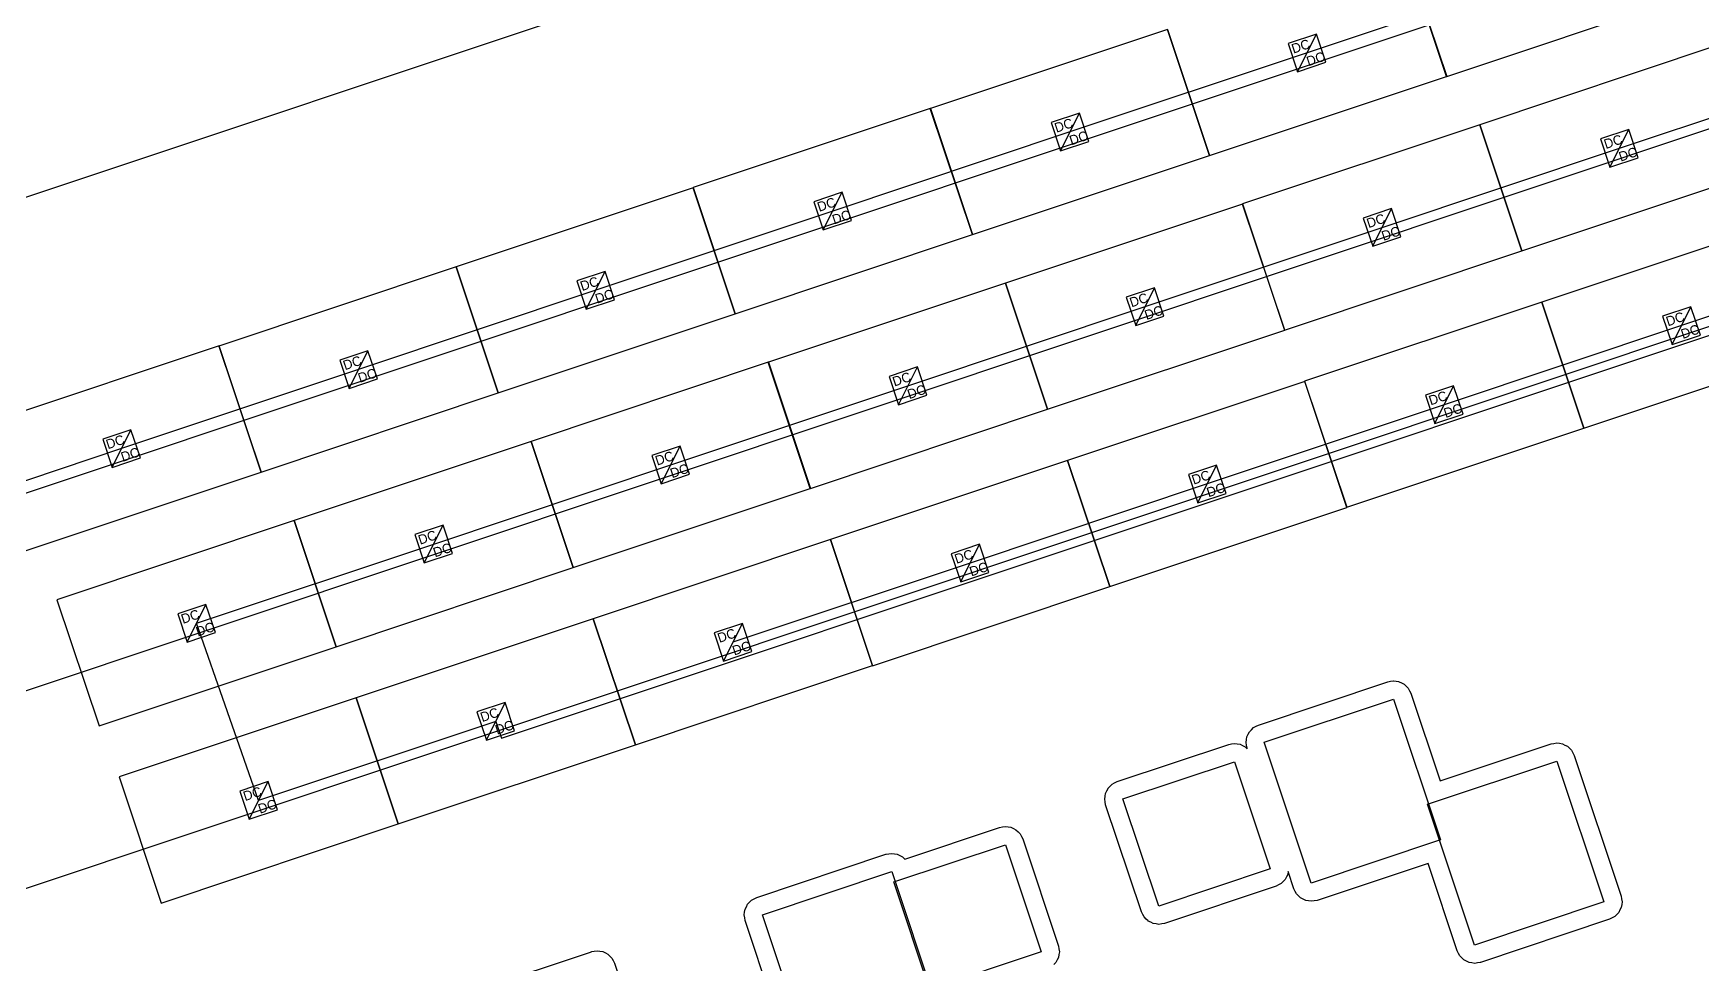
# Model space of a CAD drawing. Header units: feet. Extents: x -377 to 137, y -256 to 143.
# Drawn here: x -241.33 to -195.39, y 59.49 to 85.11 of the extents above; entities that cross this region are included whole.
import ezdxf

# ---------------------------------------------------------------- set-up
doc = ezdxf.new("R2010")
doc.units = ezdxf.units.FT
for name, color, linetype in [('Buildings', 7, 'CONTINUOUS'), ('Connections', 7, 'CONTINUOUS'), ('Modules', 7, 'CONTINUOUS'), ('Obstructions', 7, 'CONTINUOUS'), ('Setbacks', 7, 'CONTINUOUS'), ('Strings', 7, 'CONTINUOUS')]:
    doc.layers.add(name, color=color, linetype=linetype)

msp = doc.modelspace()

# ---------------------------------------------------------------- linework, layer by layer
at = {"layer": 'Buildings', "color": 252}
msp.add_line((-141.602, 113.945), (-376.619, 35.506), dxfattribs=at)
at = {"layer": 'Connections', "color": 91}
for p, q in [((-349.869, 36.291), (-191.444, 89.168)), ((-278.047, 60.261), (-191.443, 89.166)), ((-309.056, 44.472), (-189.81, 84.272)), ((-313.952, 37.394), (-188.175, 79.374)), ((-227.974, 65.849), (-188.102, 79.157)), ((-228.597, 66.16), (-228.441, 65.693)), ((-228.441, 65.693), (-227.974, 65.849))]:
    msp.add_line(p, q, dxfattribs=at)
at = {"layer": 'Modules', "color": 254}
for p, q in [((-202.415, 83.92), (-203.574, 87.393)), ((-203.573, 87.394), (-202.414, 83.922)), ((-202.414, 83.922), (-195.885, 86.101)), ((-210.101, 85.216), (-216.63, 83.037)), ((-210.103, 85.214), (-208.944, 81.741)), ((-208.942, 81.744), (-210.101, 85.216)), ((-206, 85.086), (-206.778, 84.826)), ((-206.518, 84.048), (-206, 85.086)), ((-205.74, 84.308), (-206, 85.086)), ((-206.778, 84.826), (-206.518, 84.048)), ((-194.973, 84.767), (-201.502, 82.588)), ((-206.518, 84.048), (-205.74, 84.308)), ((-208.944, 81.741), (-202.415, 83.92)), ((-216.634, 83.036), (-223.163, 80.857)), ((-215.475, 79.563), (-216.634, 83.036)), ((-216.63, 83.037), (-215.471, 79.565)), ((-212.527, 82.909), (-213.305, 82.649)), ((-213.045, 81.871), (-212.527, 82.909)), ((-212.267, 82.131), (-212.527, 82.909)), ((-213.305, 82.649), (-213.045, 81.871)), ((-201.505, 82.587), (-208.035, 80.407)), ((-200.346, 79.114), (-201.505, 82.587)), ((-201.502, 82.588), (-200.343, 79.115)), ((-197.399, 82.46), (-198.177, 82.2)), ((-197.917, 81.422), (-197.399, 82.46)), ((-197.139, 81.682), (-197.399, 82.46)), ((-213.045, 81.871), (-212.267, 82.131)), ((-198.177, 82.2), (-197.917, 81.422)), ((-215.471, 79.565), (-208.942, 81.744)), ((-197.917, 81.422), (-197.139, 81.682)), ((-223.16, 80.855), (-229.69, 78.676)), ((-223.163, 80.857), (-222.004, 77.384)), ((-222.001, 77.383), (-223.16, 80.855)), ((-200.343, 79.115), (-193.814, 81.294)), ((-219.059, 80.729), (-219.837, 80.469)), ((-219.837, 80.469), (-219.578, 79.691)), ((-219.578, 79.691), (-219.059, 80.729)), ((-218.8, 79.951), (-219.059, 80.729)), ((-208.032, 80.406), (-214.561, 78.227)), ((-208.035, 80.407), (-206.876, 76.935)), ((-206.873, 76.934), (-208.032, 80.406)), ((-219.578, 79.691), (-218.8, 79.951)), ((-203.931, 80.28), (-204.709, 80.02)), ((-204.709, 80.02), (-204.45, 79.242)), ((-204.45, 79.242), (-203.931, 80.28)), ((-203.672, 79.502), (-203.931, 80.28)), ((-222.004, 77.384), (-215.475, 79.563)), ((-204.45, 79.242), (-203.672, 79.502)), ((-193.263, 79.884), (-199.792, 77.705)), ((-206.876, 76.935), (-200.346, 79.114)), ((-229.69, 78.675), (-236.219, 76.496)), ((-229.69, 78.676), (-228.531, 75.204)), ((-228.531, 75.203), (-229.69, 78.675)), ((-225.586, 78.548), (-226.364, 78.289)), ((-226.364, 78.289), (-226.105, 77.511)), ((-226.105, 77.511), (-225.586, 78.548)), ((-225.327, 77.77), (-225.586, 78.548)), ((-214.562, 78.226), (-221.091, 76.047)), ((-213.403, 74.753), (-214.562, 78.226)), ((-214.561, 78.227), (-213.402, 74.755)), ((-210.458, 78.099), (-211.236, 77.84)), ((-210.976, 77.061), (-210.458, 78.099)), ((-210.198, 77.321), (-210.458, 78.099)), ((-226.105, 77.511), (-225.327, 77.77)), ((-211.236, 77.84), (-210.976, 77.061)), ((-199.796, 77.707), (-206.325, 75.528)), ((-198.637, 74.235), (-199.796, 77.707)), ((-199.792, 77.705), (-198.633, 74.232)), ((-228.531, 75.204), (-222.001, 77.383)), ((-210.976, 77.061), (-210.198, 77.321)), ((-195.689, 77.577), (-196.467, 77.317)), ((-196.467, 77.317), (-196.207, 76.539)), ((-196.207, 76.539), (-195.689, 77.577)), ((-195.429, 76.799), (-195.689, 77.577)), ((-213.402, 74.755), (-206.873, 76.934)), ((-196.207, 76.539), (-195.429, 76.799)), ((-236.217, 76.498), (-242.746, 74.319)), ((-236.219, 76.496), (-235.06, 73.023)), ((-235.058, 73.026), (-236.217, 76.498)), ((-232.116, 76.368), (-232.894, 76.108)), ((-232.634, 75.33), (-232.116, 76.368)), ((-231.856, 75.59), (-232.116, 76.368)), ((-198.633, 74.232), (-192.104, 76.411)), ((-232.894, 76.108), (-232.634, 75.33)), ((-221.095, 76.049), (-227.624, 73.87)), ((-219.936, 72.577), (-221.095, 76.049)), ((-221.091, 76.047), (-219.932, 72.574)), ((-216.988, 75.919), (-217.766, 75.659)), ((-217.506, 74.881), (-216.988, 75.919)), ((-216.728, 75.141), (-216.988, 75.919)), ((-232.634, 75.33), (-231.856, 75.59)), ((-217.766, 75.659), (-217.506, 74.881)), ((-206.322, 75.523), (-212.852, 73.344)), ((-206.325, 75.528), (-205.166, 72.056)), ((-205.164, 72.051), (-206.322, 75.523)), ((-202.222, 75.4), (-203, 75.141)), ((-202.74, 74.363), (-202.222, 75.4)), ((-201.962, 74.622), (-202.222, 75.4)), ((-235.06, 73.023), (-228.531, 75.203)), ((-217.506, 74.881), (-216.728, 75.141)), ((-203, 75.141), (-202.74, 74.363)), ((-219.932, 72.574), (-213.403, 74.753)), ((-202.74, 74.363), (-201.962, 74.622)), ((-238.643, 74.191), (-239.421, 73.932)), ((-239.161, 73.154), (-238.643, 74.191)), ((-238.383, 73.413), (-238.643, 74.191)), ((-205.166, 72.056), (-198.637, 74.235)), ((-239.421, 73.932), (-239.161, 73.154)), ((-227.621, 73.869), (-234.151, 71.689)), ((-227.624, 73.87), (-226.465, 70.397)), ((-226.463, 70.396), (-227.621, 73.869)), ((-223.521, 73.742), (-224.299, 73.482)), ((-224.039, 72.704), (-223.521, 73.742)), ((-223.261, 72.964), (-223.521, 73.742)), ((-239.161, 73.154), (-238.383, 73.413)), ((-224.299, 73.482), (-224.039, 72.704)), ((-212.852, 73.343), (-219.381, 71.164)), ((-212.852, 73.344), (-211.693, 69.872)), ((-211.693, 69.87), (-212.852, 73.343)), ((-208.748, 73.216), (-209.526, 72.957)), ((-209.267, 72.178), (-208.748, 73.216)), ((-208.489, 72.438), (-208.748, 73.216)), ((-241.587, 70.847), (-235.058, 73.026)), ((-224.039, 72.704), (-223.261, 72.964)), ((-209.526, 72.957), (-209.267, 72.178)), ((-226.465, 70.397), (-219.936, 72.577)), ((-209.267, 72.178), (-208.489, 72.438)), ((-234.151, 71.688), (-240.68, 69.509)), ((-234.151, 71.689), (-232.992, 68.217)), ((-232.992, 68.216), (-234.151, 71.688)), ((-211.693, 69.872), (-205.164, 72.051)), ((-230.047, 71.562), (-230.825, 71.302)), ((-230.825, 71.302), (-230.566, 70.524)), ((-230.566, 70.524), (-230.047, 71.562)), ((-229.788, 70.784), (-230.047, 71.562)), ((-230.566, 70.524), (-229.788, 70.784)), ((-219.382, 71.166), (-225.911, 68.987)), ((-218.223, 67.694), (-219.382, 71.166)), ((-219.381, 71.164), (-218.222, 67.691)), ((-215.278, 71.036), (-216.056, 70.776)), ((-216.056, 70.776), (-215.796, 69.998)), ((-215.796, 69.998), (-215.278, 71.036)), ((-215.018, 70.258), (-215.278, 71.036)), ((-232.992, 68.217), (-226.463, 70.396)), ((-218.222, 67.691), (-211.693, 69.87)), ((-215.796, 69.998), (-215.018, 70.258)), ((-240.68, 69.509), (-239.521, 66.037)), ((-236.577, 69.381), (-237.355, 69.122)), ((-237.096, 68.344), (-236.577, 69.381)), ((-236.317, 68.603), (-236.577, 69.381)), ((-237.355, 69.122), (-237.096, 68.344)), ((-225.912, 68.986), (-232.441, 66.806)), ((-224.753, 65.513), (-225.912, 68.986)), ((-225.911, 68.987), (-224.752, 65.514)), ((-237.096, 68.344), (-236.317, 68.603)), ((-221.808, 68.859), (-222.586, 68.599)), ((-222.586, 68.599), (-222.326, 67.821)), ((-222.326, 67.821), (-221.808, 68.859)), ((-221.548, 68.081), (-221.808, 68.859)), ((-239.521, 66.037), (-232.992, 68.216)), ((-222.326, 67.821), (-221.548, 68.081)), ((-224.752, 65.514), (-218.223, 67.694)), ((-232.441, 66.809), (-238.971, 64.63)), ((-231.283, 63.337), (-232.441, 66.809)), ((-232.441, 66.806), (-231.282, 63.334)), ((-228.338, 66.679), (-229.116, 66.419)), ((-228.856, 65.641), (-228.338, 66.679)), ((-228.078, 65.901), (-228.338, 66.679)), ((-229.116, 66.419), (-228.856, 65.641)), ((-228.856, 65.641), (-228.078, 65.901)), ((-231.282, 63.334), (-224.753, 65.513)), ((-238.971, 64.63), (-237.812, 61.157)), ((-234.867, 64.502), (-235.645, 64.242)), ((-235.386, 63.464), (-234.867, 64.502)), ((-234.608, 63.724), (-234.867, 64.502)), ((-235.645, 64.242), (-235.386, 63.464)), ((-235.386, 63.464), (-234.608, 63.724)), ((-237.812, 61.157), (-231.283, 63.337))]:
    msp.add_line(p, q, dxfattribs=at)
at = {"layer": 'Obstructions', "color": 252}
for p, q in [((-207.435, 65.583), (-203.878, 66.773)), ((-203.878, 66.773), (-202.583, 62.895)), ((-206.142, 61.708), (-207.435, 65.583)), ((-211.327, 64.023), (-208.255, 65.05)), ((-208.255, 65.05), (-207.272, 62.099)), ((-202.939, 63.877), (-199.379, 65.064)), ((-199.379, 65.064), (-198.087, 61.189)), ((-210.341, 61.072), (-211.327, 64.023)), ((-201.646, 59.999), (-202.939, 63.877)), ((-217.638, 61.737), (-214.566, 62.763)), ((-214.566, 62.763), (-213.582, 59.812)), ((-202.583, 62.895), (-206.142, 61.708)), ((-221.253, 60.835), (-217.693, 62.022)), ((-217.693, 62.022), (-216.398, 58.147)), ((-207.272, 62.099), (-210.341, 61.072)), ((-216.652, 58.786), (-217.638, 61.737)), ((-198.087, 61.189), (-201.646, 59.999)), ((-219.958, 56.956), (-221.253, 60.835)), ((-213.582, 59.812), (-216.652, 58.786))]:
    msp.add_line(p, q, dxfattribs=at)
at = {"layer": 'Setbacks', "color": 2}
for p, q in [((-207.595, 66.06), (-204.038, 67.251)), ((-204.038, 67.251), (-204.038, 67.251)), ((-204.038, 67.251), (-204.038, 67.251)), ((-204.038, 67.251), (-204.037, 67.251)), ((-204.037, 67.251), (-203.96, 67.264)), ((-203.96, 67.264), (-203.883, 67.277)), ((-203.883, 67.277), (-203.883, 67.277)), ((-203.883, 67.277), (-203.883, 67.277)), ((-203.883, 67.277), (-203.882, 67.277)), ((-203.882, 67.277), (-203.882, 67.277)), ((-203.882, 67.277), (-203.804, 67.265)), ((-203.804, 67.265), (-203.728, 67.254)), ((-203.728, 67.254), (-203.727, 67.253)), ((-203.727, 67.253), (-203.727, 67.253)), ((-203.727, 67.253), (-203.727, 67.253)), ((-203.727, 67.253), (-203.726, 67.253)), ((-203.726, 67.253), (-203.656, 67.218)), ((-203.656, 67.218), (-203.587, 67.183)), ((-203.587, 67.183), (-203.586, 67.183)), ((-203.586, 67.183), (-203.586, 67.183)), ((-203.586, 67.183), (-203.586, 67.183)), ((-203.586, 67.183), (-203.585, 67.183)), ((-203.585, 67.183), (-203.53, 67.128)), ((-203.53, 67.128), (-203.474, 67.073)), ((-203.474, 67.073), (-203.474, 67.073)), ((-203.474, 67.073), (-203.474, 67.073)), ((-203.474, 67.073), (-203.474, 67.073)), ((-203.474, 67.073), (-203.473, 67.072)), ((-203.473, 67.072), (-203.437, 67.003)), ((-203.437, 67.003), (-203.401, 66.934)), ((-203.401, 66.934), (-203.401, 66.933)), ((-203.401, 66.933), (-203.401, 66.933)), ((-203.401, 66.933), (-203.401, 66.933)), ((-203.401, 66.933), (-202.596, 64.522)), ((-207.927, 65.657), (-207.915, 65.734)), ((-207.915, 65.735), (-207.88, 65.805)), ((-207.915, 65.734), (-207.915, 65.735)), ((-207.915, 65.735), (-207.915, 65.735)), ((-207.915, 65.734), (-207.915, 65.734)), ((-207.915, 65.734), (-207.915, 65.734)), ((-207.88, 65.805), (-207.845, 65.875)), ((-207.845, 65.875), (-207.845, 65.875)), ((-207.845, 65.875), (-207.845, 65.875)), ((-207.845, 65.875), (-207.844, 65.875)), ((-207.844, 65.876), (-207.789, 65.931)), ((-207.844, 65.875), (-207.844, 65.876)), ((-207.789, 65.931), (-207.735, 65.987)), ((-207.735, 65.987), (-207.734, 65.987)), ((-207.734, 65.987), (-207.734, 65.988)), ((-207.734, 65.988), (-207.733, 65.988)), ((-207.734, 65.987), (-207.734, 65.987)), ((-207.733, 65.988), (-207.664, 66.024)), ((-207.664, 66.024), (-207.595, 66.06)), ((-207.595, 66.06), (-207.595, 66.06)), ((-211.487, 64.501), (-208.414, 65.527)), ((-208.414, 65.527), (-208.414, 65.527)), ((-208.414, 65.527), (-208.414, 65.527)), ((-208.414, 65.527), (-208.413, 65.527)), ((-208.413, 65.527), (-208.336, 65.54)), ((-208.336, 65.54), (-208.259, 65.553)), ((-208.259, 65.553), (-208.259, 65.553)), ((-208.259, 65.553), (-208.259, 65.553)), ((-208.259, 65.553), (-208.259, 65.553)), ((-208.259, 65.553), (-208.258, 65.553)), ((-208.258, 65.553), (-208.181, 65.541)), ((-208.181, 65.541), (-208.104, 65.53)), ((-208.104, 65.53), (-208.103, 65.53)), ((-208.103, 65.53), (-208.103, 65.529)), ((-208.103, 65.529), (-208.103, 65.529)), ((-208.103, 65.529), (-208.102, 65.529)), ((-208.102, 65.529), (-208.033, 65.494)), ((-208.033, 65.494), (-207.963, 65.459)), ((-207.963, 65.459), (-207.962, 65.459)), ((-207.962, 65.459), (-207.962, 65.459)), ((-207.962, 65.459), (-207.962, 65.459)), ((-207.962, 65.459), (-207.962, 65.459)), ((-207.962, 65.459), (-207.906, 65.404)), ((-207.938, 65.579), (-207.927, 65.657)), ((-207.938, 65.578), (-207.938, 65.579)), ((-207.938, 65.579), (-207.938, 65.579)), ((-207.938, 65.579), (-207.938, 65.579)), ((-207.925, 65.501), (-207.938, 65.578)), ((-207.938, 65.578), (-207.938, 65.578)), ((-207.912, 65.424), (-207.925, 65.501)), ((-207.906, 65.403), (-207.912, 65.424)), ((-207.912, 65.424), (-207.912, 65.424)), ((-207.906, 65.404), (-207.906, 65.403)), ((-202.596, 64.522), (-199.538, 65.542)), ((-199.538, 65.542), (-199.463, 65.554)), ((-199.538, 65.542), (-199.538, 65.542)), ((-199.538, 65.542), (-199.538, 65.542)), ((-199.538, 65.542), (-199.538, 65.542)), ((-199.538, 65.542), (-199.538, 65.542)), ((-199.463, 65.554), (-199.384, 65.567)), ((-199.384, 65.567), (-199.383, 65.567)), ((-199.383, 65.567), (-199.383, 65.567)), ((-199.383, 65.567), (-199.383, 65.567)), ((-199.383, 65.567), (-199.305, 65.556)), ((-199.305, 65.556), (-199.228, 65.544)), ((-199.228, 65.544), (-199.227, 65.544)), ((-199.227, 65.544), (-199.227, 65.544)), ((-199.227, 65.544), (-199.227, 65.544)), ((-199.227, 65.544), (-199.157, 65.509)), ((-199.157, 65.509), (-199.087, 65.474)), ((-199.087, 65.474), (-199.087, 65.474)), ((-199.087, 65.474), (-199.087, 65.474)), ((-199.087, 65.474), (-199.086, 65.473)), ((-199.086, 65.473), (-199.031, 65.419)), ((-199.031, 65.419), (-198.975, 65.364)), ((-198.975, 65.364), (-198.974, 65.363)), ((-198.974, 65.363), (-198.974, 65.363)), ((-198.974, 65.363), (-198.974, 65.363)), ((-198.974, 65.363), (-198.939, 65.295)), ((-198.939, 65.295), (-198.902, 65.224)), ((-198.902, 65.224), (-198.902, 65.223)), ((-198.902, 65.223), (-197.609, 61.348)), ((-211.772, 64.246), (-211.737, 64.315)), ((-211.737, 64.315), (-211.737, 64.316)), ((-211.737, 64.316), (-211.737, 64.316)), ((-211.737, 64.316), (-211.736, 64.316)), ((-211.736, 64.316), (-211.681, 64.373)), ((-211.681, 64.373), (-211.627, 64.428)), ((-211.627, 64.428), (-211.626, 64.428)), ((-211.626, 64.428), (-211.556, 64.465)), ((-211.626, 64.428), (-211.626, 64.428)), ((-211.626, 64.428), (-211.626, 64.428)), ((-211.556, 64.465), (-211.487, 64.5)), ((-211.487, 64.5), (-211.487, 64.501)), ((-211.487, 64.501), (-211.487, 64.501)), ((-211.83, 64.02), (-211.819, 64.097)), ((-211.83, 64.019), (-211.83, 64.02)), ((-211.818, 63.942), (-211.83, 64.019)), ((-211.83, 64.019), (-211.83, 64.019)), ((-211.83, 64.019), (-211.83, 64.019)), ((-211.819, 64.097), (-211.807, 64.174)), ((-211.805, 63.864), (-211.818, 63.942)), ((-211.807, 64.175), (-211.772, 64.246)), ((-211.807, 64.175), (-211.807, 64.175)), ((-211.807, 64.175), (-211.807, 64.175)), ((-211.807, 64.174), (-211.807, 64.175)), ((-211.807, 64.175), (-211.807, 64.175)), ((-211.804, 63.864), (-211.805, 63.864)), ((-210.818, 60.913), (-211.804, 63.864)), ((-211.804, 63.864), (-211.804, 63.864)), ((-217.337, 62.368), (-214.725, 63.241)), ((-214.725, 63.241), (-214.725, 63.241)), ((-214.725, 63.241), (-214.725, 63.241)), ((-214.725, 63.241), (-214.724, 63.241)), ((-214.724, 63.241), (-214.647, 63.254)), ((-214.647, 63.254), (-214.57, 63.267)), ((-214.57, 63.267), (-214.57, 63.267)), ((-214.57, 63.267), (-214.57, 63.267)), ((-214.57, 63.267), (-214.569, 63.267)), ((-214.569, 63.267), (-214.569, 63.267)), ((-214.569, 63.267), (-214.492, 63.255)), ((-214.492, 63.255), (-214.415, 63.243)), ((-214.415, 63.243), (-214.414, 63.243)), ((-214.414, 63.243), (-214.414, 63.243)), ((-214.414, 63.243), (-214.414, 63.243)), ((-214.414, 63.243), (-214.413, 63.243)), ((-214.413, 63.243), (-214.344, 63.208)), ((-214.344, 63.208), (-214.274, 63.173)), ((-214.274, 63.173), (-214.273, 63.173)), ((-214.273, 63.173), (-214.273, 63.173)), ((-214.273, 63.173), (-214.273, 63.173)), ((-214.273, 63.173), (-214.273, 63.172)), ((-214.273, 63.172), (-214.217, 63.118)), ((-214.217, 63.118), (-214.161, 63.063)), ((-214.161, 63.063), (-214.161, 63.062)), ((-214.161, 63.062), (-214.161, 63.062)), ((-214.161, 63.062), (-214.161, 63.062)), ((-214.161, 63.062), (-214.161, 63.062)), ((-214.161, 63.062), (-214.125, 62.992)), ((-214.125, 62.992), (-214.089, 62.923)), ((-221.412, 61.312), (-217.853, 62.499)), ((-217.853, 62.499), (-217.852, 62.499)), ((-217.852, 62.499), (-217.775, 62.512)), ((-217.775, 62.512), (-217.698, 62.525)), ((-217.698, 62.525), (-217.698, 62.525)), ((-217.698, 62.525), (-217.698, 62.525)), ((-217.698, 62.525), (-217.697, 62.525)), ((-217.697, 62.525), (-217.697, 62.525)), ((-217.697, 62.525), (-217.62, 62.514)), ((-217.62, 62.514), (-217.543, 62.502)), ((-217.543, 62.502), (-217.542, 62.502)), ((-217.542, 62.502), (-217.542, 62.502)), ((-217.542, 62.502), (-217.542, 62.502)), ((-217.542, 62.502), (-217.541, 62.502)), ((-217.541, 62.502), (-217.471, 62.467)), ((-214.089, 62.923), (-214.088, 62.923)), ((-214.088, 62.923), (-214.088, 62.923)), ((-214.088, 62.923), (-214.088, 62.922)), ((-214.088, 62.922), (-213.105, 59.971)), ((-217.471, 62.467), (-217.402, 62.432)), ((-217.402, 62.432), (-217.401, 62.432)), ((-217.401, 62.432), (-217.401, 62.431)), ((-217.401, 62.431), (-217.401, 62.431)), ((-217.401, 62.431), (-217.4, 62.431)), ((-217.4, 62.431), (-217.345, 62.376)), ((-217.345, 62.376), (-217.337, 62.368)), ((-206.78, 62.025), (-206.791, 61.948)), ((-206.62, 61.549), (-206.78, 62.027)), ((-206.78, 62.027), (-206.78, 62.025)), ((-202.927, 62.25), (-205.983, 61.23)), ((-202.124, 59.839), (-202.927, 62.25)), ((-207.112, 61.621), (-210.181, 60.595)), ((-207.111, 61.621), (-207.112, 61.621)), ((-207.042, 61.658), (-207.111, 61.621)), ((-206.973, 61.693), (-207.042, 61.658)), ((-206.972, 61.694), (-206.973, 61.694)), ((-206.973, 61.694), (-206.973, 61.693)), ((-206.917, 61.75), (-206.972, 61.694)), ((-206.972, 61.694), (-206.972, 61.694)), ((-206.972, 61.694), (-206.972, 61.694)), ((-206.863, 61.805), (-206.917, 61.75)), ((-206.862, 61.806), (-206.863, 61.805)), ((-206.827, 61.876), (-206.862, 61.807)), ((-206.862, 61.807), (-206.862, 61.806)), ((-206.862, 61.806), (-206.862, 61.806)), ((-206.862, 61.806), (-206.862, 61.806)), ((-206.792, 61.946), (-206.827, 61.876)), ((-206.791, 61.948), (-206.792, 61.947)), ((-206.792, 61.947), (-206.792, 61.947)), ((-206.792, 61.947), (-206.792, 61.947)), ((-206.792, 61.947), (-206.792, 61.946)), ((-221.698, 61.057), (-221.663, 61.127)), ((-221.663, 61.127), (-221.663, 61.128)), ((-221.663, 61.128), (-221.662, 61.128)), ((-221.663, 61.127), (-221.663, 61.127)), ((-221.662, 61.128), (-221.608, 61.183)), ((-221.662, 61.128), (-221.662, 61.128)), ((-221.608, 61.183), (-221.553, 61.239)), ((-221.553, 61.239), (-221.552, 61.24)), ((-221.552, 61.24), (-221.482, 61.276)), ((-221.552, 61.24), (-221.552, 61.24)), ((-221.552, 61.24), (-221.552, 61.24)), ((-221.552, 61.24), (-221.552, 61.24)), ((-221.482, 61.276), (-221.413, 61.312)), ((-221.413, 61.312), (-221.412, 61.312)), ((-221.412, 61.312), (-221.412, 61.312)), ((-221.412, 61.312), (-221.412, 61.312)), ((-206.62, 61.548), (-206.62, 61.549)), ((-206.62, 61.549), (-206.62, 61.549)), ((-206.62, 61.549), (-206.62, 61.549)), ((-206.584, 61.479), (-206.62, 61.548)), ((-206.62, 61.548), (-206.62, 61.548)), ((-206.62, 61.548), (-206.62, 61.548)), ((-206.62, 61.548), (-206.62, 61.548)), ((-206.62, 61.548), (-206.62, 61.548)), ((-206.548, 61.409), (-206.584, 61.479)), ((-206.547, 61.409), (-206.548, 61.409)), ((-206.547, 61.408), (-206.547, 61.409)), ((-206.547, 61.409), (-206.547, 61.409)), ((-206.49, 61.353), (-206.547, 61.408)), ((-206.435, 61.299), (-206.49, 61.353)), ((-206.435, 61.298), (-206.435, 61.299)), ((-206.364, 61.263), (-206.435, 61.298)), ((-206.435, 61.298), (-206.435, 61.298)), ((-206.435, 61.298), (-206.435, 61.298)), ((-206.295, 61.228), (-206.364, 61.263)), ((-206.294, 61.228), (-206.295, 61.228)), ((-206.216, 61.216), (-206.294, 61.228)), ((-206.294, 61.228), (-206.294, 61.228)), ((-206.294, 61.228), (-206.294, 61.228)), ((-206.139, 61.205), (-206.216, 61.216)), ((-206.138, 61.205), (-206.139, 61.205)), ((-206.139, 61.205), (-206.139, 61.205)), ((-206.061, 61.217), (-206.138, 61.205)), ((-206.138, 61.205), (-206.138, 61.205)), ((-205.984, 61.23), (-206.061, 61.217)), ((-205.983, 61.23), (-205.984, 61.23)), ((-197.609, 61.348), (-197.609, 61.348)), ((-197.609, 61.348), (-197.596, 61.271)), ((-197.595, 61.116), (-197.607, 61.038)), ((-197.596, 61.271), (-197.583, 61.194)), ((-197.583, 61.193), (-197.595, 61.116)), ((-197.583, 61.194), (-197.583, 61.194)), ((-197.583, 61.194), (-197.583, 61.193)), ((-197.583, 61.193), (-197.583, 61.193)), ((-197.583, 61.193), (-197.583, 61.193)), ((-221.756, 60.832), (-221.745, 60.909)), ((-221.756, 60.831), (-221.756, 60.832)), ((-221.756, 60.83), (-221.756, 60.831)), ((-221.756, 60.831), (-221.756, 60.831)), ((-221.756, 60.831), (-221.756, 60.831)), ((-221.743, 60.753), (-221.756, 60.83)), ((-221.745, 60.909), (-221.733, 60.986)), ((-221.731, 60.676), (-221.743, 60.753)), ((-221.733, 60.987), (-221.698, 61.057)), ((-221.733, 60.986), (-221.733, 60.987)), ((-221.733, 60.987), (-221.733, 60.987)), ((-221.733, 60.987), (-221.733, 60.987)), ((-221.733, 60.987), (-221.733, 60.987)), ((-221.73, 60.676), (-221.731, 60.676)), ((-221.73, 60.675), (-221.73, 60.676)), ((-221.73, 60.676), (-221.73, 60.676)), ((-220.982, 58.435), (-221.73, 60.675)), ((-210.818, 60.912), (-210.818, 60.913)), ((-210.818, 60.913), (-210.818, 60.913)), ((-210.818, 60.913), (-210.818, 60.913)), ((-210.781, 60.842), (-210.818, 60.912)), ((-210.746, 60.774), (-210.781, 60.842)), ((-210.746, 60.773), (-210.746, 60.774)), ((-210.745, 60.773), (-210.746, 60.773)), ((-210.746, 60.773), (-210.746, 60.773)), ((-210.746, 60.773), (-210.746, 60.773)), ((-210.688, 60.717), (-210.745, 60.773)), ((-210.634, 60.663), (-210.688, 60.717)), ((-210.633, 60.663), (-210.634, 60.663)), ((-210.633, 60.662), (-210.633, 60.663)), ((-210.633, 60.663), (-210.633, 60.663)), ((-210.633, 60.663), (-210.633, 60.663)), ((-210.562, 60.627), (-210.633, 60.662)), ((-197.927, 60.712), (-201.487, 59.521)), ((-197.857, 60.748), (-197.927, 60.712)), ((-197.927, 60.712), (-197.927, 60.712)), ((-197.788, 60.784), (-197.857, 60.748)), ((-197.787, 60.785), (-197.788, 60.784)), ((-197.788, 60.784), (-197.788, 60.784)), ((-197.788, 60.784), (-197.788, 60.784)), ((-197.732, 60.84), (-197.787, 60.785)), ((-197.787, 60.785), (-197.787, 60.785)), ((-197.678, 60.896), (-197.732, 60.84)), ((-197.677, 60.897), (-197.678, 60.896)), ((-197.642, 60.967), (-197.677, 60.897)), ((-197.677, 60.897), (-197.677, 60.897)), ((-197.677, 60.897), (-197.677, 60.897)), ((-197.677, 60.897), (-197.677, 60.897)), ((-197.607, 61.037), (-197.642, 60.967)), ((-197.607, 61.038), (-197.607, 61.038)), ((-197.607, 61.038), (-197.607, 61.038)), ((-197.607, 61.038), (-197.607, 61.037)), ((-197.607, 61.037), (-197.607, 61.037)), ((-210.493, 60.593), (-210.562, 60.627)), ((-210.492, 60.592), (-210.493, 60.593)), ((-210.415, 60.581), (-210.492, 60.592)), ((-210.492, 60.592), (-210.492, 60.592)), ((-210.492, 60.592), (-210.492, 60.592)), ((-210.492, 60.592), (-210.492, 60.592)), ((-210.337, 60.569), (-210.415, 60.581)), ((-210.336, 60.569), (-210.337, 60.569)), ((-210.337, 60.569), (-210.337, 60.569)), ((-210.337, 60.569), (-210.337, 60.569)), ((-210.337, 60.569), (-210.337, 60.569)), ((-210.259, 60.582), (-210.336, 60.569)), ((-210.182, 60.595), (-210.259, 60.582)), ((-210.181, 60.595), (-210.182, 60.595)), ((-210.181, 60.595), (-210.181, 60.595)), ((-210.181, 60.595), (-210.181, 60.595)), ((-229.031, 58.792), (-225.961, 59.818)), ((-225.961, 59.819), (-225.884, 59.832)), ((-225.961, 59.818), (-225.961, 59.819)), ((-225.961, 59.819), (-225.961, 59.819)), ((-225.961, 59.818), (-225.961, 59.818)), ((-225.884, 59.832), (-225.806, 59.844)), ((-225.806, 59.844), (-225.806, 59.844)), ((-225.806, 59.844), (-225.806, 59.844)), ((-225.806, 59.844), (-225.806, 59.844)), ((-225.806, 59.844), (-225.805, 59.844)), ((-225.805, 59.844), (-225.728, 59.833)), ((-225.728, 59.833), (-225.651, 59.821)), ((-225.651, 59.821), (-225.65, 59.821)), ((-225.65, 59.821), (-225.65, 59.821)), ((-225.65, 59.821), (-225.65, 59.821)), ((-225.65, 59.821), (-225.65, 59.821)), ((-225.65, 59.821), (-225.58, 59.786)), ((-225.58, 59.786), (-225.51, 59.751)), ((-225.51, 59.751), (-225.509, 59.751)), ((-225.509, 59.751), (-225.509, 59.751)), ((-225.509, 59.751), (-225.509, 59.751)), ((-225.509, 59.751), (-225.509, 59.75)), ((-225.509, 59.75), (-225.453, 59.696)), ((-213.105, 59.971), (-213.105, 59.971)), ((-213.105, 59.971), (-213.092, 59.894)), ((-213.091, 59.739), (-213.102, 59.661)), ((-213.092, 59.894), (-213.079, 59.817)), ((-213.079, 59.816), (-213.091, 59.739)), ((-213.079, 59.817), (-213.079, 59.817)), ((-213.079, 59.817), (-213.079, 59.816)), ((-213.079, 59.816), (-213.079, 59.816)), ((-213.079, 59.816), (-213.079, 59.816)), ((-202.123, 59.838), (-202.124, 59.839)), ((-202.124, 59.839), (-202.124, 59.839)), ((-202.124, 59.839), (-202.124, 59.839)), ((-202.087, 59.769), (-202.123, 59.838)), ((-202.051, 59.7), (-202.087, 59.769)), ((-225.453, 59.696), (-225.397, 59.641)), ((-225.397, 59.641), (-225.397, 59.64)), ((-225.397, 59.64), (-225.397, 59.64)), ((-225.397, 59.64), (-225.397, 59.64)), ((-225.397, 59.64), (-225.397, 59.64)), ((-225.397, 59.64), (-225.361, 59.571)), ((-225.361, 59.571), (-225.325, 59.501)), ((-225.325, 59.501), (-225.324, 59.501)), ((-225.324, 59.501), (-225.324, 59.501)), ((-225.324, 59.501), (-225.324, 59.501)), ((-225.324, 59.501), (-224.338, 56.55)), ((-213.173, 59.519), (-213.228, 59.464)), ((-213.138, 59.59), (-213.173, 59.52)), ((-213.173, 59.52), (-213.173, 59.52)), ((-213.173, 59.52), (-213.173, 59.52)), ((-213.173, 59.52), (-213.173, 59.52)), ((-213.173, 59.52), (-213.173, 59.519)), ((-213.103, 59.66), (-213.138, 59.59)), ((-213.102, 59.661), (-213.103, 59.661)), ((-213.103, 59.661), (-213.103, 59.661)), ((-213.103, 59.661), (-213.103, 59.66)), ((-213.103, 59.66), (-213.103, 59.66)), ((-202.051, 59.699), (-202.051, 59.7)), ((-202.051, 59.7), (-202.051, 59.7)), ((-201.995, 59.644), (-202.051, 59.699)), ((-202.051, 59.699), (-202.051, 59.699)), ((-202.051, 59.699), (-202.051, 59.699)), ((-201.939, 59.59), (-201.995, 59.644)), ((-201.939, 59.589), (-201.939, 59.59)), ((-201.938, 59.589), (-201.939, 59.589)), ((-201.939, 59.589), (-201.939, 59.589)), ((-201.939, 59.589), (-201.939, 59.589)), ((-201.868, 59.554), (-201.938, 59.589)), ((-201.799, 59.519), (-201.868, 59.554)), ((-201.798, 59.519), (-201.799, 59.519)), ((-201.797, 59.518), (-201.798, 59.519)), ((-201.798, 59.519), (-201.798, 59.519)), ((-201.798, 59.519), (-201.798, 59.519)), ((-201.72, 59.507), (-201.797, 59.518)), ((-201.643, 59.495), (-201.72, 59.507)), ((-201.642, 59.495), (-201.643, 59.495)), ((-201.641, 59.495), (-201.642, 59.495)), ((-201.642, 59.495), (-201.642, 59.495)), ((-201.642, 59.495), (-201.642, 59.495)), ((-201.565, 59.508), (-201.641, 59.495)), ((-201.488, 59.521), (-201.565, 59.508)), ((-201.487, 59.521), (-201.488, 59.521)), ((-201.487, 59.521), (-201.487, 59.521)), ((-201.487, 59.521), (-201.487, 59.521))]:
    msp.add_line(p, q, dxfattribs=at)
at = {"layer": 'Strings', "color": 11}
for p, q in [((-199.729, 86.747), (-206.259, 84.567)), ((-206.259, 84.567), (-212.786, 82.39)), ((-197.658, 81.941), (-191.131, 84.118)), ((-212.786, 82.39), (-219.319, 80.21)), ((-204.19, 79.761), (-197.658, 81.941)), ((-219.319, 80.21), (-225.845, 78.03)), ((-210.717, 77.58), (-204.19, 79.761)), ((-189.421, 79.235), (-195.948, 77.058)), ((-225.845, 78.03), (-232.375, 75.849)), ((-217.247, 75.4), (-210.717, 77.58)), ((-195.948, 77.058), (-202.481, 74.881)), ((-232.375, 75.849), (-238.902, 73.672)), ((-223.78, 73.223), (-217.247, 75.4)), ((-202.481, 74.881), (-209.008, 72.697)), ((-238.902, 73.672), (-245.435, 71.492)), ((-230.307, 71.043), (-223.78, 73.223)), ((-209.008, 72.697), (-215.537, 70.517)), ((-236.836, 68.863), (-230.307, 71.043)), ((-215.537, 70.517), (-222.067, 68.34)), ((-235.127, 63.983), (-236.836, 68.863)), ((-228.597, 66.16), (-235.127, 63.983))]:
    msp.add_line(p, q, dxfattribs=at)

# ---------------------------------------------------------------- texts
at = {"layer": 'Modules'}
for p in [(-206.633, 84.546), (-206.223, 84.199), (-213.159, 82.369), (-212.749, 82.022), (-198.031, 81.92), (-197.621, 81.573), (-219.692, 80.189), (-219.282, 79.842), (-204.564, 79.74), (-204.154, 79.392), (-226.219, 78.009), (-225.809, 77.661), (-211.091, 77.559), (-210.681, 77.212), (-196.322, 77.037), (-195.912, 76.69), (-232.749, 75.828), (-232.339, 75.481), (-217.621, 75.379), (-217.211, 75.032), (-202.854, 74.86), (-202.444, 74.513), (-239.276, 73.652), (-238.866, 73.304), (-224.153, 73.202), (-223.743, 72.855), (-209.381, 72.676), (-208.971, 72.329), (-230.68, 71.022), (-230.27, 70.675), (-215.911, 70.496), (-215.501, 70.149), (-237.21, 68.842), (-236.8, 68.494), (-222.441, 68.319), (-222.031, 67.972), (-228.97, 66.139), (-228.56, 65.792), (-235.5, 63.962), (-235.09, 63.615)]:
    msp.add_text('DC', height=0.2625, rotation=18.457, dxfattribs=at).set_placement(p)

doc.saveas('drawing.dxf')
